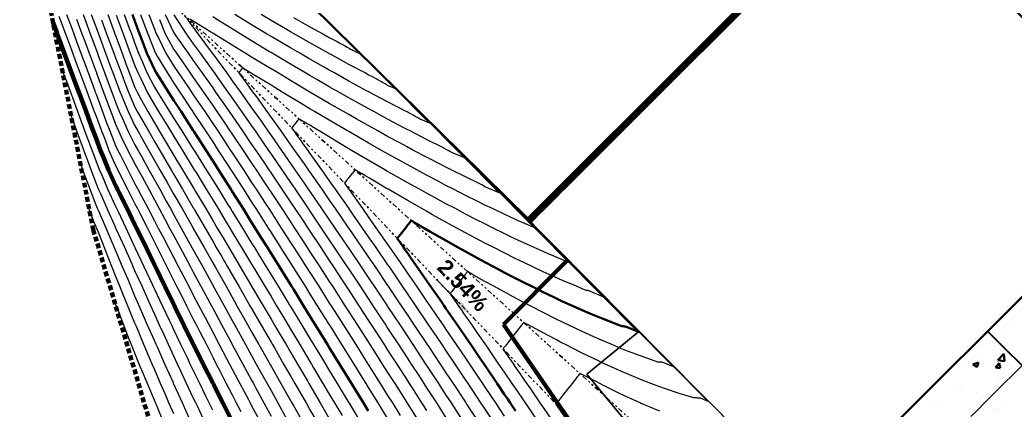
# Model space of a CAD drawing. Extents: x 2799052 to 2815686, y 1319509 to 1336143.
# Drawn here: x 2807390 to 2807441.2, y 1327825.3 to 1327845.4 of the extents above; entities that cross this region are included whole.
import ezdxf
from ezdxf.lldxf.tags import DXFTag

# ---------------------------------------------------------------- set-up
doc = ezdxf.new("R2010")
doc.units = 0
doc.header["$LTSCALE"] = 0.5
doc.header["$MEASUREMENT"] = 0
doc.linetypes.add('DASHED', pattern=[0.75, 0.5, -0.25])
doc.linetypes.add('DIVIDE', pattern=[1.25, 0.5, -0.25, 0, -0.25, 0, -0.25])
for name, color, linetype, lineweight in [('C-NGAS', 30, 'GAS', 25), ('C-PRKG-CONC', 2, 'Continuous', 40), ('C-PRKG-Conc-Hach', 160, 'Continuous', 35), ('C-SWLK-CTLJ', 11, 'Continuous', 30), ('C-TOPO-BDRY', 5, 'DASHED', 70), ('C-Topo-Cont-10th', 8, 'Continuous', 13), ('C-TOPO-CONT-1FT', 7, 'Continuous', 40), ('C-TOPO-CONT-5FT', 6, 'Continuous', 70), ('C-Topo-Ridg', 160, 'DIVIDE', 25), ('C-TOPO-SLOP', 1, 'Continuous', 25), ('C-WATR', 142, 'WATER', 70)]:
    doc.layers.add(name, color=color, linetype=linetype, lineweight=lineweight)
doc.layers.add('C-Road-Asph-Hach-Bdry', color=64, linetype='Continuous', lineweight=25, plot=False)
doc.layers.add('C-Road-Conc-Hach-Bdry', color=30, linetype='Continuous', lineweight=25, plot=False)
doc.layers.add('C-TOPO-USER', color=40, linetype='Continuous')
doc.styles.add('Linetype', font='swissb.ttf')
doc.styles.add('Swiss 721 BT', font='swissb.ttf', dxfattribs={"height": 2})
tags = doc.linetypes.add('GAS', pattern='A,1.5,-0.068992,["G",Linetype,S=0.15,R=0,X=0,Y=-0.075],-0.231008', length=1.8).pattern_tags.tags
tags[6] = DXFTag(74, 10)
tags = doc.linetypes.add('WATER', pattern='A,1.5,-0.052597,["W",Linetype,S=0.15,R=0,X=0,Y=-0.075],-0.247403', length=1.8).pattern_tags.tags
tags[6] = DXFTag(74, 10)

msp = doc.modelspace()

# ---------------------------------------------------------------- linework, layer by layer
at = {"layer": 'C-NGAS'}
for p, q in [((2807419.136, 1327827.121), (2807421.8, 1327829.295)), ((2807488.822, 1327743.262), (2807419.136, 1327827.121))]:
    msp.add_line(p, q, dxfattribs=at)
at = {"layer": 'C-PRKG-CONC'}
msp.add_line((2807432.687, 1327822.268), (2807446.829, 1327836.41), dxfattribs=at)
at = {"layer": 'C-PRKG-Conc-Hach', "linetype": 'Continuous'}
for p, q in [((2807440.273, 1327829.659), (2807440.273, 1327829.659)), ((2807440.984, 1327829.591), (2807440.984, 1327829.591)), ((2807439.692, 1327829.144), (2807439.692, 1327829.144)), ((2807440.486, 1327829.366), (2807440.486, 1327829.366)), ((2807439.367, 1327828.543), (2807439.367, 1327828.543)), ((2807439.22, 1327828.081), (2807439.22, 1327828.081)), ((2807440.278, 1327827.849), (2807440.589, 1327828.174)), ((2807440.437, 1327828.034), (2807440.437, 1327828.034)), ((2807440.633, 1327827.794), (2807440.589, 1327828.174)), ((2807438.417, 1327827.778), (2807438.417, 1327827.778)), ((2807438.417, 1327827.778), (2807438.417, 1327827.778)), ((2807439.004, 1327827.62), (2807439.284, 1327827.727)), ((2807439.004, 1327827.62), (2807439.203, 1327827.486)), ((2807439.203, 1327827.486), (2807439.284, 1327827.727)), ((2807440.164, 1327827.457), (2807440.357, 1327827.687)), ((2807440.164, 1327827.457), (2807440.403, 1327827.436)), ((2807440.188, 1327827.558), (2807440.188, 1327827.558)), ((2807440.278, 1327827.849), (2807440.633, 1327827.794)), ((2807440.403, 1327827.436), (2807440.357, 1327827.687)), ((2807438.168, 1327826.504), (2807438.168, 1327826.504)), ((2807438.368, 1327826.447), (2807438.368, 1327826.447)), ((2807440.388, 1327826.703), (2807440.388, 1327826.703)), ((2807440.694, 1327826.836), (2807440.694, 1327826.836)), ((2807439.202, 1327826.157), (2807439.202, 1327826.157)), ((2807436.869, 1327825.756), (2807436.869, 1327825.756)), ((2807437.274, 1327825.604), (2807437.274, 1327825.604)), ((2807439.409, 1327825.514), (2807439.409, 1327825.514)), ((2807440.34, 1327825.371), (2807440.34, 1327825.371)), ((2807440.643, 1327825.39), (2807440.643, 1327825.39)), ((2807440.16, 1327825.278), (2807440.16, 1327825.278))]:
    msp.add_line(p, q, dxfattribs=at)
at = {"layer": 'C-Road-Asph-Hach-Bdry'}
msp.add_circle((2807368.688, 1327825.522), 8317.007, dxfattribs=at)
at = {"layer": 'C-Road-Conc-Hach-Bdry'}
msp.add_line((2807446.829, 1327836.41), (2807432.687, 1327822.268), dxfattribs=at)
at = {"layer": 'C-SWLK-CTLJ'}
msp.add_line((2807452.486, 1327816.611), (2807439.758, 1327829.339), dxfattribs=at)
at = {"layer": 'C-TOPO-BDRY'}
for p, q in [((2807390.78, 1327849.865, 8305.199), (2807393.751, 1327834.56, 8305.199)), ((2807393.751, 1327834.56, 8305.199), (2807399.272, 1327815.777, 8305.199))]:
    msp.add_line(p, q, dxfattribs=at)
at = {"layer": 'C-Topo-Cont-10th'}
for points, elevation in [([(2807404.714, 1327846.39), (2807416.111, 1327835.125), (2807416.177, 1327835.191), (2807416.279, 1327835.293), (2807416.381, 1327835.395), (2807416.482, 1327835.496), (2807416.584, 1327835.598), (2807416.686, 1327835.7), (2807416.787, 1327835.801), (2807416.889, 1327835.903), (2807416.99, 1327836.004), (2807432.993, 1327852.008)], 8303.9), ([(2807407.224, 1327843.729), (2807407.469, 1327843.626), (2807405.542, 1327845.572), (2807416.125, 1327835.112), (2807416.251, 1327835.238), (2807416.445, 1327835.432), (2807416.639, 1327835.626), (2807416.833, 1327835.82), (2807417.027, 1327836.014), (2807417.221, 1327836.208), (2807417.415, 1327836.402), (2807417.609, 1327836.596), (2807417.803, 1327836.79), (2807432.161, 1327851.147)], 8303.8), ([(2807431.801, 1327850.46), (2807418.312, 1327836.971), (2807418.078, 1327836.737), (2807417.844, 1327836.503), (2807417.61, 1327836.27), (2807417.376, 1327836.036), (2807417.143, 1327835.802), (2807416.909, 1327835.568), (2807416.675, 1327835.334), (2807416.441, 1327835.1), (2807416.289, 1327834.948), (2807415.475, 1327835.752), (2807428.966, 1327822.13)], 8302.6), ([(2807431.328, 1327850.287), (2807418.616, 1327837.575), (2807418.33, 1327837.289), (2807418.043, 1327837.003), (2807417.757, 1327836.716), (2807417.471, 1327836.43), (2807417.184, 1327836.144), (2807416.898, 1327835.857), (2807416.611, 1327835.571), (2807416.325, 1327835.284), (2807416.139, 1327835.098), (2807406.37, 1327844.754), (2807409.261, 1327841.834), (2807408.892, 1327841.989), (2807408.854, 1327842.011), (2807408.811, 1327842.035), (2807408.76, 1327842.064), (2807408.7, 1327842.098), (2807408.627, 1327842.139), (2807408.537, 1327842.189), (2807408.422, 1327842.253), (2807408.271, 1327842.337), (2807408.116, 1327842.423), (2807407.895, 1327842.539), (2807407.701, 1327842.644), (2807406.895, 1327843.072), (2807405.951, 1327843.588), (2807405.895, 1327843.619), (2807405.851, 1327843.644), (2807404.895, 1327844.177), (2807404.081, 1327844.644), (2807403.895, 1327844.749), (2807403.641, 1327844.897), (2807402.895, 1327845.334), (2807402.382, 1327845.644)], 8303.7), ([(2807430.495, 1327849.427), (2807419.429, 1327838.361), (2807419.05, 1327837.982), (2807418.671, 1327837.604), (2807418.293, 1327837.225), (2807417.914, 1327836.846), (2807417.535, 1327836.467), (2807417.156, 1327836.089), (2807416.778, 1327835.71), (2807416.399, 1327835.331), (2807416.152, 1327835.084), (2807407.198, 1327843.935), (2807411.052, 1327840.043), (2807410.56, 1327840.249), (2807410.51, 1327840.278), (2807410.452, 1327840.311), (2807410.385, 1327840.349), (2807410.304, 1327840.394), (2807410.207, 1327840.449), (2807410.087, 1327840.516), (2807409.942, 1327840.597), (2807409.895, 1327840.621), (2807409.851, 1327840.644), (2807408.895, 1327841.137), (2807407.944, 1327841.644), (2807407.895, 1327841.669), (2807407.839, 1327841.7), (2807406.895, 1327842.214), (2807406.126, 1327842.644), (2807405.895, 1327842.771), (2807405.602, 1327842.937), (2807404.895, 1327843.339), (2807404.371, 1327843.644), (2807403.895, 1327843.917), (2807403.228, 1327844.311), (2807402.895, 1327844.507), (2807402.669, 1327844.644), (2807401.895, 1327845.11), (2807401.029, 1327845.644)], 8303.6), ([(2807429.662, 1327848.567), (2807420.242, 1327839.147), (2807419.771, 1327838.675), (2807419.3, 1327838.204), (2807418.828, 1327837.733), (2807418.357, 1327837.262), (2807417.886, 1327836.791), (2807417.415, 1327836.32), (2807416.944, 1327835.849), (2807416.473, 1327835.377), (2807416.166, 1327835.071), (2807408.025, 1327843.117), (2807412.843, 1327838.252), (2807412.229, 1327838.509), (2807412.166, 1327838.545), (2807412.094, 1327838.586), (2807412.009, 1327838.634), (2807411.909, 1327838.691), (2807411.787, 1327838.759), (2807411.77, 1327838.769), (2807410.895, 1327839.206), (2807410.048, 1327839.644), (2807409.895, 1327839.721), (2807409.731, 1327839.807), (2807408.895, 1327840.251), (2807408.177, 1327840.644), (2807407.895, 1327840.795), (2807407.555, 1327840.983), (2807406.895, 1327841.351), (2807406.382, 1327841.644), (2807405.895, 1327841.918), (2807405.248, 1327842.29), (2807404.895, 1327842.495), (2807404.643, 1327842.644), (2807403.895, 1327843.08), (2807402.95, 1327843.644), (2807402.895, 1327843.676), (2807402.814, 1327843.725), (2807401.895, 1327844.279), (2807401.301, 1327844.644), (2807400.895, 1327844.893), (2807400.24, 1327845.298), (2807399.895, 1327845.512)], 8303.5), ([(2807429.692, 1327848.379), (2807420.322, 1327839.009), (2807419.854, 1327838.541), (2807419.386, 1327838.073), (2807418.918, 1327837.605), (2807418.451, 1327837.137), (2807417.983, 1327836.669), (2807417.515, 1327836.201), (2807417.047, 1327835.734), (2807416.58, 1327835.266), (2807416.275, 1327834.961), (2807414.647, 1327836.571), (2807427.174, 1327823.921)], 8302.7), ([(2807428.83, 1327847.707), (2807421.055, 1327839.932), (2807420.491, 1327839.369), (2807419.928, 1327838.805), (2807419.364, 1327838.242), (2807418.801, 1327837.678), (2807418.237, 1327837.115), (2807417.674, 1327836.551), (2807417.11, 1327835.988), (2807416.546, 1327835.424), (2807416.18, 1327835.057), (2807408.853, 1327842.299), (2807414.635, 1327836.46), (2807413.897, 1327836.77), (2807413.822, 1327836.813), (2807413.735, 1327836.862), (2807413.634, 1327836.92), (2807413.6, 1327836.938), (2807412.895, 1327837.277), (2807412.162, 1327837.644), (2807411.895, 1327837.774), (2807411.629, 1327837.91), (2807410.895, 1327838.288), (2807410.228, 1327838.644), (2807409.895, 1327838.818), (2807409.516, 1327839.023), (2807408.895, 1327839.361), (2807408.39, 1327839.644), (2807407.895, 1327839.916), (2807407.268, 1327840.271), (2807406.895, 1327840.483), (2807406.618, 1327840.644), (2807405.895, 1327841.058), (2807404.897, 1327841.644), (2807404.895, 1327841.644), (2807404.893, 1327841.646), (2807403.895, 1327842.237), (2807403.221, 1327842.644), (2807402.895, 1327842.838), (2807402.399, 1327843.139), (2807401.895, 1327843.446), (2807401.574, 1327843.644), (2807400.895, 1327844.06), (2807399.952, 1327844.644), (2807399.895, 1327844.679), (2807399.803, 1327844.736), (2807399.468, 1327844.943), (2807398.728, 1327845.401)], 8303.4), ([(2807427.997, 1327846.847), (2807421.867, 1327840.718), (2807421.212, 1327840.062), (2807420.556, 1327839.406), (2807419.9, 1327838.75), (2807419.244, 1327838.094), (2807418.588, 1327837.438), (2807417.932, 1327836.782), (2807417.276, 1327836.126), (2807416.62, 1327835.47), (2807416.193, 1327835.043), (2807409.681, 1327841.48), (2807416.426, 1327834.669), (2807415.566, 1327835.03), (2807415.478, 1327835.08), (2807415.433, 1327835.106), (2807414.895, 1327835.352), (2807414.288, 1327835.644), (2807413.895, 1327835.828), (2807413.532, 1327836.006), (2807412.895, 1327836.324), (2807412.278, 1327836.644), (2807411.895, 1327836.838), (2807411.486, 1327837.053), (2807410.895, 1327837.367), (2807410.39, 1327837.644), (2807409.895, 1327837.91), (2807409.299, 1327838.24), (2807408.895, 1327838.465), (2807408.583, 1327838.644), (2807407.895, 1327839.031), (2807406.979, 1327839.56), (2807406.895, 1327839.608), (2807406.836, 1327839.644), (2807405.895, 1327840.193), (2807405.139, 1327840.644), (2807404.895, 1327840.787), (2807404.537, 1327841.002), (2807403.477, 1327841.644), (2807402.895, 1327841.995), (2807401.985, 1327842.553), (2807401.623, 1327842.777), (2807401.467, 1327842.875), (2807401.435, 1327842.893), (2807401.43, 1327842.887), (2807401.24, 1327842.645), (2807401.238, 1327842.642), (2807401.264, 1327842.606), (2807401.314, 1327842.535), (2807401.382, 1327842.44), (2807401.477, 1327842.309), (2807401.618, 1327842.114), (2807401.848, 1327841.799), (2807402.141, 1327841.397), (2807402.684, 1327840.644), (2807402.895, 1327840.344), (2807403.398, 1327839.644), (2807403.895, 1327838.936), (2807404.104, 1327838.644), (2807404.596, 1327837.943), (2807404.805, 1327837.644), (2807404.895, 1327837.514), (2807405.503, 1327836.644), (2807405.895, 1327836.074), (2807406.195, 1327835.644), (2807406.854, 1327834.685), (2807406.882, 1327834.644), (2807406.895, 1327834.624), (2807407.567, 1327833.644), (2807407.895, 1327833.158), (2807408.247, 1327832.644), (2807408.895, 1327831.684), (2807408.923, 1327831.644), (2807408.981, 1327831.558), (2807409.597, 1327830.644), (2807409.895, 1327830.196), (2807410.267, 1327829.644), (2807410.895, 1327828.7), (2807410.933, 1327828.644), (2807411.01, 1327828.529), (2807411.598, 1327827.644), (2807411.895, 1327827.192), (2807412.259, 1327826.644), (2807412.895, 1327825.677), (2807412.917, 1327825.644), (2807412.959, 1327825.579), (2807413.571, 1327824.644)], 8303.3), ([(2807427.164, 1327845.987), (2807422.68, 1327841.503), (2807421.932, 1327840.755), (2807421.184, 1327840.007), (2807420.436, 1327839.258), (2807419.687, 1327838.51), (2807418.939, 1327837.762), (2807418.191, 1327837.014), (2807417.442, 1327836.265), (2807416.694, 1327835.517), (2807416.207, 1327835.03), (2807410.508, 1327840.662), (2807418.217, 1327832.878), (2807417.286, 1327833.268), (2807417.268, 1327833.27), (2807416.895, 1327833.432), (2807416.432, 1327833.644), (2807415.895, 1327833.883), (2807415.443, 1327834.095), (2807414.895, 1327834.358), (2807414.324, 1327834.644), (2807413.895, 1327834.854), (2807413.467, 1327835.072), (2807412.895, 1327835.367), (2807412.377, 1327835.644), (2807411.895, 1327835.896), (2807411.344, 1327836.195), (2807410.895, 1327836.44), (2807410.533, 1327836.644), (2807409.895, 1327836.996), (2807409.081, 1327837.457), (2807408.895, 1327837.564), (2807408.758, 1327837.644), (2807407.895, 1327838.14), (2807407.04, 1327838.644), (2807406.895, 1327838.728), (2807406.689, 1327838.85), (2807406.334, 1327839.065), (2807405.457, 1327839.594), (2807405.088, 1327839.816), (2807404.886, 1327839.937), (2807404.76, 1327840.012), (2807404.674, 1327840.062), (2807404.613, 1327840.098), (2807404.567, 1327840.123), (2807404.386, 1327840.236), (2807404.326, 1327840.27), (2807404.318, 1327840.26), (2807404.318, 1327840.259), (2807404.301, 1327840.238), (2807404.268, 1327840.196), (2807403.959, 1327839.803), (2807403.955, 1327839.798), (2807404.004, 1327839.729), (2807404.099, 1327839.595), (2807404.227, 1327839.417), (2807404.406, 1327839.168), (2807404.499, 1327839.04), (2807404.782, 1327838.644), (2807404.895, 1327838.482), (2807405.492, 1327837.644), (2807405.895, 1327837.068), (2807406.196, 1327836.644), (2807406.892, 1327835.647), (2807406.894, 1327835.644), (2807406.895, 1327835.642), (2807407.59, 1327834.644), (2807407.895, 1327834.198), (2807408.28, 1327833.644), (2807408.895, 1327832.746), (2807408.966, 1327832.644), (2807409.12, 1327832.419), (2807409.649, 1327831.644), (2807409.895, 1327831.28), (2807410.329, 1327830.644), (2807410.895, 1327829.804), (2807411.004, 1327829.644), (2807411.231, 1327829.308), (2807411.678, 1327828.644), (2807411.895, 1327828.317), (2807412.347, 1327827.644), (2807412.895, 1327826.821), (2807413.014, 1327826.644), (2807413.251, 1327826.288), (2807413.678, 1327825.644), (2807413.895, 1327825.313), (2807414.338, 1327824.644)], 8303.2), ([(2807427.172, 1327845.968), (2807426.331, 1327845.127), (2807423.493, 1327842.289), (2807422.653, 1327841.448), (2807421.812, 1327840.608), (2807420.971, 1327839.767), (2807420.131, 1327838.926), (2807419.29, 1327838.086), (2807418.449, 1327837.245), (2807417.609, 1327836.404), (2807416.768, 1327835.563), (2807416.221, 1327835.016), (2807411.336, 1327839.844), (2807420.009, 1327831.086), (2807419.211, 1327831.421), (2807419.168, 1327831.426), (2807419.118, 1327831.431), (2807419.107, 1327831.432), (2807418.895, 1327831.517), (2807418.602, 1327831.644), (2807417.895, 1327831.939), (2807417.363, 1327832.176), (2807416.895, 1327832.39), (2807416.366, 1327832.644), (2807415.895, 1327832.864), (2807415.462, 1327833.077), (2807414.895, 1327833.36), (2807414.349, 1327833.644), (2807413.895, 1327833.874), (2807413.407, 1327834.131), (2807412.895, 1327834.405), (2807412.461, 1327834.644), (2807411.895, 1327834.949), (2807411.206, 1327835.333), (2807410.895, 1327835.507), (2807410.658, 1327835.644), (2807409.895, 1327836.076), (2807408.917, 1327836.644), (2807408.895, 1327836.656), (2807408.866, 1327836.673), (2807408.844, 1327836.686), (2807408.297, 1327837.013), (2807407.955, 1327837.216), (2807407.722, 1327837.353), (2807407.555, 1327837.449), (2807407.431, 1327837.52), (2807407.306, 1327837.598), (2807407.218, 1327837.648), (2807407.211, 1327837.639), (2807407.207, 1327837.633), (2807407.174, 1327837.592), (2807407.135, 1327837.542), (2807407.085, 1327837.478), (2807407.074, 1327837.464), (2807407.042, 1327837.423), (2807406.923, 1327837.272), (2807406.858, 1327837.19), (2807406.817, 1327837.137), (2807406.678, 1327836.961), (2807406.673, 1327836.953), (2807406.744, 1327836.852), (2807406.884, 1327836.656), (2807406.885, 1327836.653), (2807406.892, 1327836.644), (2807406.895, 1327836.639), (2807407.599, 1327835.644), (2807407.895, 1327835.219), (2807408.644, 1327834.145), (2807409.226, 1327833.313), (2807409.689, 1327832.644), (2807409.895, 1327832.343), (2807410.378, 1327831.644), (2807410.895, 1327830.887), (2807411.063, 1327830.644), (2807411.424, 1327830.114), (2807411.745, 1327829.644), (2807411.895, 1327829.421), (2807412.423, 1327828.644), (2807412.895, 1327827.943), (2807413.099, 1327827.644), (2807413.517, 1327827.021), (2807413.771, 1327826.644), (2807413.895, 1327826.457), (2807414.44, 1327825.644), (2807414.895, 1327824.958)], 8303.1), ([(2807427.346, 1327846.087), (2807426.411, 1327845.152), (2807425.475, 1327844.216), (2807424.342, 1327843.083), (2807423.406, 1327842.147), (2807422.47, 1327841.211), (2807421.534, 1327840.275), (2807420.599, 1327839.34), (2807419.663, 1327838.404), (2807418.728, 1327837.469), (2807417.792, 1327836.533), (2807416.857, 1327835.598), (2807416.248, 1327834.989), (2807412.992, 1327838.207), (2807423.591, 1327827.504), (2807423.059, 1327827.727), (2807423.031, 1327827.73), (2807422.998, 1327827.734), (2807422.959, 1327827.737), (2807422.912, 1327827.74), (2807422.855, 1327827.743), (2807422.792, 1327827.746), (2807421.895, 1327828.057), (2807421.229, 1327828.309), (2807420.895, 1327828.443), (2807420.426, 1327828.644), (2807419.895, 1327828.864), (2807419.499, 1327829.04), (2807418.895, 1327829.316), (2807418.215, 1327829.644), (2807417.895, 1327829.794), (2807417.6, 1327829.939), (2807416.895, 1327830.293), (2807416.225, 1327830.644), (2807415.895, 1327830.812), (2807415.536, 1327831.003), (2807414.363, 1327831.644), (2807413.895, 1327831.899), (2807413.314, 1327832.225), (2807413.159, 1327832.313), (2807413.145, 1327832.322), (2807413.001, 1327832.403), (2807412.996, 1327832.396), (2807412.984, 1327832.381), (2807412.976, 1327832.371), (2807412.966, 1327832.358), (2807412.954, 1327832.342), (2807412.937, 1327832.322), (2807412.915, 1327832.293), (2807412.883, 1327832.253), (2807412.834, 1327832.19), (2807412.745, 1327832.077), (2807412.62, 1327831.918), (2807412.405, 1327831.644), (2807412.181, 1327831.358), (2807412.174, 1327831.349), (2807412.151, 1327831.32), (2807412.131, 1327831.295), (2807412.113, 1327831.272), (2807412.107, 1327831.264), (2807412.17, 1327831.175), (2807412.446, 1327830.767), (2807412.512, 1327830.671), (2807412.592, 1327830.555), (2807412.692, 1327830.411), (2807412.817, 1327830.229), (2807412.981, 1327829.992), (2807413.204, 1327829.671), (2807413.524, 1327829.21), (2807413.973, 1327828.566), (2807414.605, 1327827.644), (2807414.895, 1327827.217), (2807415.287, 1327826.644), (2807415.532, 1327826.28), (2807415.895, 1327825.748), (2807415.966, 1327825.644), (2807416.117, 1327825.422), (2807416.642, 1327824.644)], 8302.9), ([(2807427.584, 1327846.298), (2807422.332, 1327841.046), (2807421.63, 1327840.344), (2807420.928, 1327839.642), (2807420.226, 1327838.94), (2807419.525, 1327838.238), (2807418.823, 1327837.537), (2807418.121, 1327836.835), (2807417.42, 1327836.133), (2807416.718, 1327835.432), (2807416.261, 1327834.975), (2807413.819, 1327837.389), (2807425.383, 1327825.712), (2807424.984, 1327825.88), (2807424.962, 1327825.882), (2807424.937, 1327825.885), (2807424.908, 1327825.887), (2807424.873, 1327825.89), (2807424.831, 1327825.892), (2807424.777, 1327825.895), (2807424.708, 1327825.897), (2807424.64, 1327825.898), (2807423.895, 1327826.119), (2807423.179, 1327826.359), (2807422.895, 1327826.462), (2807422.434, 1327826.644), (2807421.895, 1327826.849), (2807421.546, 1327826.993), (2807420.895, 1327827.273), (2807420.086, 1327827.644), (2807419.895, 1327827.728), (2807419.735, 1327827.804), (2807418.895, 1327828.21), (2807418.038, 1327828.644), (2807417.895, 1327828.714), (2807417.75, 1327828.789), (2807417.572, 1327828.886), (2807416.859, 1327829.273), (2807416.525, 1327829.452), (2807416.334, 1327829.553), (2807416.212, 1327829.616), (2807416.129, 1327829.658), (2807416.07, 1327829.686), (2807416.026, 1327829.706), (2807416.022, 1327829.707), (2807415.892, 1327829.78), (2807415.888, 1327829.775), (2807415.875, 1327829.758), (2807415.873, 1327829.755), (2807415.833, 1327829.705), (2807415.785, 1327829.644), (2807415.394, 1327829.145), (2807415, 1327828.644), (2807414.954, 1327828.585), (2807414.952, 1327828.583), (2807414.924, 1327828.547), (2807414.9, 1327828.516), (2807414.879, 1327828.489), (2807414.86, 1327828.466), (2807414.844, 1327828.445), (2807414.829, 1327828.426), (2807414.824, 1327828.42), (2807414.875, 1327828.347), (2807415.327, 1327827.681), (2807415.435, 1327827.524), (2807415.566, 1327827.334), (2807415.728, 1327827.099), (2807415.933, 1327826.802), (2807416.201, 1327826.415), (2807416.375, 1327826.163), (2807416.73, 1327825.644), (2807416.895, 1327825.4), (2807417.411, 1327824.644)], 8302.8), ([(2807391.989, 1327845.549), (2807392.324, 1327844.644), (2807392.576, 1327843.962), (2807392.895, 1327843.101), (2807393.064, 1327842.644), (2807393.163, 1327842.375), (2807393.434, 1327841.644), (2807393.75, 1327840.788), (2807393.804, 1327840.644), (2807393.895, 1327840.397), (2807394.174, 1327839.644), (2807394.357, 1327839.182), (2807394.561, 1327838.644), (2807394.895, 1327837.864), (2807395.008, 1327837.644), (2807395.126, 1327837.413), (2807395.517, 1327836.644), (2807395.895, 1327835.885), (2807396.023, 1327835.644), (2807396.157, 1327835.382), (2807396.534, 1327834.644), (2807396.895, 1327833.911), (2807397.034, 1327833.644), (2807397.179, 1327833.36), (2807397.54, 1327832.644), (2807397.895, 1327831.928), (2807398.042, 1327831.644), (2807398.197, 1327831.342), (2807398.55, 1327830.644), (2807398.895, 1327829.956), (2807399.057, 1327829.644), (2807399.23, 1327829.308), (2807399.569, 1327828.644), (2807399.895, 1327827.999), (2807400.081, 1327827.644), (2807400.281, 1327827.258), (2807400.595, 1327826.644), (2807400.895, 1327826.055), (2807401.11, 1327825.644), (2807401.344, 1327825.195)], 8304.9), ([(2807392.378, 1327845.644), (2807392.661, 1327844.877), (2807392.748, 1327844.644), (2807392.895, 1327844.245), (2807393.118, 1327843.644), (2807393.248, 1327843.29), (2807393.487, 1327842.644), (2807393.835, 1327841.703), (2807393.857, 1327841.644), (2807393.895, 1327841.542), (2807394.227, 1327840.644), (2807394.423, 1327840.115), (2807394.598, 1327839.644), (2807394.895, 1327838.893), (2807395.016, 1327838.644), (2807395.146, 1327838.393), (2807395.531, 1327837.644), (2807395.895, 1327836.929), (2807396.049, 1327836.644), (2807396.223, 1327836.316), (2807396.578, 1327835.644), (2807396.895, 1327835.024), (2807397.099, 1327834.644), (2807397.324, 1327834.215), (2807397.621, 1327833.644), (2807397.895, 1327833.104), (2807398.14, 1327832.644), (2807398.409, 1327832.129), (2807398.661, 1327831.644), (2807398.895, 1327831.187), (2807399.184, 1327830.644), (2807399.504, 1327830.035), (2807399.707, 1327829.644), (2807399.895, 1327829.28), (2807400.234, 1327828.644), (2807400.612, 1327827.927), (2807400.76, 1327827.644), (2807400.895, 1327827.382), (2807401.288, 1327826.644), (2807401.73, 1327825.809), (2807401.816, 1327825.644), (2807401.895, 1327825.492), (2807402.346, 1327824.644)], 8304.8), ([(2807392.895, 1327845.39), (2807393.171, 1327844.644), (2807393.333, 1327844.206), (2807393.541, 1327843.644), (2807393.895, 1327842.686), (2807393.911, 1327842.644), (2807393.92, 1327842.619), (2807394.281, 1327841.644), (2807394.507, 1327841.032), (2807394.651, 1327840.644), (2807394.895, 1327839.985), (2807395.043, 1327839.644), (2807395.195, 1327839.344), (2807395.534, 1327838.644), (2807395.895, 1327837.946), (2807396.062, 1327837.644), (2807396.26, 1327837.279), (2807396.603, 1327836.644), (2807396.895, 1327836.092), (2807397.144, 1327835.644), (2807397.435, 1327835.104), (2807397.682, 1327834.644), (2807397.895, 1327834.236), (2807398.218, 1327833.644), (2807398.592, 1327832.947), (2807398.753, 1327832.644), (2807398.895, 1327832.372), (2807399.291, 1327831.644), (2807399.749, 1327830.79), (2807399.827, 1327830.644), (2807399.895, 1327830.513), (2807400.367, 1327829.644), (2807400.895, 1327828.661), (2807400.904, 1327828.644), (2807400.916, 1327828.623), (2807401.447, 1327827.644), (2807401.895, 1327826.81), (2807401.987, 1327826.644), (2807402.097, 1327826.442), (2807402.529, 1327825.644), (2807402.895, 1327824.962)], 8304.7), ([(2807393.225, 1327845.644), (2807393.418, 1327845.121), (2807393.594, 1327844.644), (2807393.895, 1327843.831), (2807393.964, 1327843.644), (2807394.005, 1327843.534), (2807394.334, 1327842.644), (2807394.592, 1327841.947), (2807394.704, 1327841.644), (2807394.895, 1327841.127), (2807395.087, 1327840.644), (2807395.262, 1327840.276), (2807395.536, 1327839.644), (2807395.895, 1327838.937), (2807396.06, 1327838.644), (2807396.265, 1327838.274), (2807396.612, 1327837.644), (2807396.895, 1327837.122), (2807397.168, 1327836.644), (2807397.51, 1327836.028), (2807397.724, 1327835.644), (2807397.895, 1327835.326), (2807398.278, 1327834.644), (2807398.744, 1327833.795), (2807398.826, 1327833.644), (2807398.895, 1327833.515), (2807399.38, 1327832.644), (2807399.895, 1327831.702), (2807399.928, 1327831.644), (2807399.97, 1327831.569), (2807400.482, 1327830.644), (2807400.895, 1327829.889), (2807401.033, 1327829.644), (2807401.206, 1327829.332), (2807401.587, 1327828.644), (2807401.895, 1327828.08), (2807402.139, 1327827.644), (2807402.444, 1327827.094), (2807402.693, 1327826.644), (2807402.895, 1327826.273), (2807403.246, 1327825.644), (2807403.681, 1327824.858)], 8304.6), ([(2807393.648, 1327845.644), (2807393.895, 1327844.975), (2807394.018, 1327844.644), (2807394.09, 1327844.449), (2807394.388, 1327843.644), (2807394.677, 1327842.862), (2807394.757, 1327842.644), (2807394.895, 1327842.272), (2807395.13, 1327841.644), (2807395.309, 1327841.229), (2807395.542, 1327840.644), (2807395.895, 1327839.904), (2807396.044, 1327839.644), (2807396.237, 1327839.301), (2807396.608, 1327838.644), (2807396.895, 1327838.125), (2807397.176, 1327837.644), (2807397.552, 1327836.987), (2807397.748, 1327836.644), (2807397.895, 1327836.378), (2807398.319, 1327835.644), (2807398.866, 1327834.673), (2807398.882, 1327834.644), (2807398.895, 1327834.62), (2807399.451, 1327833.644), (2807399.895, 1327832.849), (2807400.014, 1327832.644), (2807400.17, 1327832.369), (2807400.58, 1327831.644), (2807400.895, 1327831.078), (2807401.144, 1327830.644), (2807401.469, 1327830.069), (2807401.709, 1327829.644), (2807401.895, 1327829.309), (2807402.274, 1327828.644), (2807402.766, 1327827.773), (2807402.838, 1327827.644), (2807402.895, 1327827.541), (2807403.404, 1327826.644), (2807403.895, 1327825.77), (2807403.967, 1327825.644), (2807404.063, 1327825.476), (2807404.532, 1327824.644)], 8304.5), ([(2807394.175, 1327845.364), (2807394.441, 1327844.644), (2807394.762, 1327843.777), (2807394.811, 1327843.644), (2807394.895, 1327843.416), (2807395.181, 1327842.644), (2807395.358, 1327842.18), (2807395.56, 1327841.644), (2807395.895, 1327840.867), (2807396.016, 1327840.644), (2807396.181, 1327840.357), (2807396.589, 1327839.644), (2807396.895, 1327839.103), (2807397.169, 1327838.644), (2807397.556, 1327837.983), (2807397.754, 1327837.644), (2807397.895, 1327837.397), (2807398.343, 1327836.644), (2807398.895, 1327835.688), (2807398.922, 1327835.644), (2807398.959, 1327835.58), (2807399.505, 1327834.644), (2807399.895, 1327833.961), (2807400.082, 1327833.644), (2807400.341, 1327833.198), (2807400.661, 1327832.644), (2807400.895, 1327832.231), (2807401.238, 1327831.644), (2807401.706, 1327830.833), (2807401.814, 1327830.644), (2807401.895, 1327830.501), (2807402.393, 1327829.644), (2807402.895, 1327828.768), (2807402.968, 1327828.644), (2807403.068, 1327828.47), (2807403.545, 1327827.644), (2807403.895, 1327827.03), (2807404.12, 1327826.644), (2807404.426, 1327826.112), (2807404.695, 1327825.644), (2807404.895, 1327825.291), (2807405.269, 1327824.644)], 8304.4), ([(2807394.494, 1327845.644), (2807394.846, 1327844.692), (2807394.864, 1327844.644), (2807394.895, 1327844.561), (2807395.234, 1327843.644), (2807395.433, 1327843.105), (2807395.604, 1327842.644), (2807395.895, 1327841.884), (2807396.007, 1327841.644), (2807396.153, 1327841.385), (2807396.557, 1327840.644), (2807396.895, 1327840.056), (2807397.147, 1327839.644), (2807397.521, 1327839.017), (2807397.744, 1327838.644), (2807397.895, 1327838.386), (2807398.348, 1327837.644), (2807398.895, 1327836.724), (2807398.944, 1327836.644), (2807399.018, 1327836.521), (2807399.542, 1327835.644), (2807399.895, 1327835.04), (2807400.134, 1327834.644), (2807400.481, 1327834.058), (2807400.725, 1327833.644), (2807400.895, 1327833.351), (2807401.316, 1327832.644), (2807401.895, 1327831.658), (2807401.904, 1327831.644), (2807401.916, 1327831.622), (2807402.494, 1327830.644), (2807402.895, 1327829.957), (2807403.082, 1327829.644), (2807403.35, 1327829.189), (2807403.669, 1327828.644), (2807403.895, 1327828.255), (2807404.256, 1327827.644), (2807404.766, 1327826.773), (2807404.841, 1327826.644), (2807404.895, 1327826.55), (2807405.427, 1327825.644), (2807405.895, 1327824.837)], 8304.3), ([(2807394.931, 1327845.607), (2807395.288, 1327844.644), (2807395.518, 1327844.02), (2807395.658, 1327843.644), (2807395.895, 1327843.001), (2807396.041, 1327842.644), (2807396.196, 1327842.343), (2807396.521, 1327841.644), (2807396.895, 1327840.983), (2807397.108, 1327840.644), (2807397.445, 1327840.094), (2807397.72, 1327839.644), (2807397.895, 1327839.35), (2807398.337, 1327838.644), (2807398.895, 1327837.731), (2807398.95, 1327837.644), (2807399.037, 1327837.501), (2807399.563, 1327836.644), (2807399.895, 1327836.089), (2807400.17, 1327835.644), (2807400.59, 1327834.949), (2807400.774, 1327834.644), (2807400.895, 1327834.439), (2807401.378, 1327833.644), (2807401.895, 1327832.78), (2807401.979, 1327832.644), (2807402.106, 1327832.432), (2807402.581, 1327831.644), (2807402.895, 1327831.114), (2807403.18, 1327830.644), (2807403.606, 1327829.933), (2807403.778, 1327829.644), (2807403.895, 1327829.445), (2807404.377, 1327828.644), (2807404.895, 1327827.771), (2807404.972, 1327827.644), (2807405.087, 1327827.452), (2807405.568, 1327826.644), (2807405.895, 1327826.089), (2807406.162, 1327825.644), (2807406.551, 1327824.988)], 8304.2), ([(2807395.341, 1327845.644), (2807395.603, 1327844.936), (2807395.711, 1327844.644), (2807395.895, 1327844.146), (2807396.083, 1327843.644), (2807396.24, 1327843.299), (2807396.507, 1327842.644), (2807396.895, 1327841.891), (2807397.051, 1327841.644), (2807397.315, 1327841.223), (2807397.68, 1327840.644), (2807397.895, 1327840.292), (2807398.311, 1327839.644), (2807398.895, 1327838.711), (2807398.939, 1327838.644), (2807399.013, 1327838.526), (2807399.568, 1327837.644), (2807399.895, 1327837.11), (2807400.189, 1327836.644), (2807400.665, 1327835.874), (2807400.807, 1327835.644), (2807400.895, 1327835.498), (2807401.425, 1327834.644), (2807401.895, 1327833.873), (2807402.038, 1327833.644), (2807402.266, 1327833.272), (2807402.652, 1327832.644), (2807402.895, 1327832.24), (2807403.263, 1327831.644), (2807403.836, 1327830.703), (2807403.872, 1327830.644), (2807403.895, 1327830.605), (2807404.482, 1327829.644), (2807404.895, 1327828.958), (2807405.088, 1327828.644), (2807405.387, 1327828.152), (2807405.694, 1327827.644), (2807405.895, 1327827.308), (2807406.299, 1327826.644), (2807406.895, 1327825.652), (2807406.9, 1327825.644), (2807406.909, 1327825.63), (2807407.502, 1327824.644)], 8304.1), ([(2807396.188, 1327845.644), (2807396.36, 1327845.179), (2807396.558, 1327844.644), (2807396.895, 1327843.76), (2807396.951, 1327843.644), (2807397.041, 1327843.498), (2807397.55, 1327842.644), (2807397.895, 1327842.102), (2807398.207, 1327841.644), (2807398.809, 1327840.73), (2807398.866, 1327840.644), (2807398.895, 1327840.598), (2807399.528, 1327839.644), (2807399.895, 1327839.075), (2807400.181, 1327838.644), (2807400.702, 1327837.837), (2807400.827, 1327837.644), (2807400.895, 1327837.535), (2807401.472, 1327836.644), (2807401.895, 1327835.977), (2807402.111, 1327835.644), (2807402.492, 1327835.046), (2807402.749, 1327834.644), (2807402.895, 1327834.41), (2807403.385, 1327833.644), (2807403.895, 1327832.833), (2807404.016, 1327832.644), (2807404.225, 1327832.314), (2807404.647, 1327831.644), (2807404.895, 1327831.246), (2807405.276, 1327830.644), (2807405.895, 1327829.654), (2807405.902, 1327829.644), (2807405.913, 1327829.625), (2807406.528, 1327828.644), (2807406.895, 1327828.05), (2807407.15, 1327827.644), (2807407.569, 1327826.97), (2807407.771, 1327826.644), (2807407.895, 1327826.441), (2807408.39, 1327825.644), (2807408.895, 1327824.822)], 8303.9), ([(2807396.611, 1327845.644), (2807396.895, 1327844.876), (2807396.989, 1327844.644), (2807397.101, 1327844.437), (2807397.481, 1327843.644), (2807397.895, 1327842.974), (2807398.126, 1327842.644), (2807398.615, 1327841.924), (2807398.805, 1327841.644), (2807398.895, 1327841.507), (2807399.484, 1327840.644), (2807399.895, 1327840.023), (2807400.152, 1327839.644), (2807400.654, 1327838.885), (2807400.813, 1327838.644), (2807400.895, 1327838.517), (2807401.473, 1327837.644), (2807401.895, 1327836.992), (2807402.125, 1327836.644), (2807402.553, 1327835.985), (2807402.775, 1327835.644), (2807402.895, 1327835.455), (2807403.423, 1327834.644), (2807403.895, 1327833.907), (2807404.067, 1327833.644), (2807404.376, 1327833.162), (2807404.709, 1327832.644), (2807404.895, 1327832.349), (2807405.349, 1327831.644), (2807405.895, 1327830.783), (2807405.985, 1327830.644), (2807406.143, 1327830.396), (2807406.621, 1327829.644), (2807406.895, 1327829.207), (2807407.253, 1327828.644), (2807407.864, 1327827.675), (2807407.883, 1327827.644), (2807407.895, 1327827.625), (2807408.513, 1327826.644), (2807408.895, 1327826.03), (2807409.139, 1327825.644), (2807409.542, 1327824.997)], 8303.8), ([(2807397.152, 1327845.386), (2807397.454, 1327844.644), (2807397.895, 1327843.831), (2807398.028, 1327843.644), (2807398.336, 1327843.203), (2807398.728, 1327842.644), (2807398.895, 1327842.397), (2807399.422, 1327841.644), (2807399.895, 1327840.949), (2807400.107, 1327840.644), (2807400.552, 1327839.987), (2807400.784, 1327839.644), (2807400.895, 1327839.476), (2807401.458, 1327838.644), (2807401.895, 1327837.983), (2807402.124, 1327837.644), (2807402.575, 1327836.963), (2807402.787, 1327836.644), (2807402.895, 1327836.477), (2807403.448, 1327835.644), (2807403.895, 1327834.957), (2807404.103, 1327834.644), (2807404.496, 1327834.043), (2807404.756, 1327833.644), (2807404.895, 1327833.428), (2807405.407, 1327832.644), (2807405.895, 1327831.887), (2807406.054, 1327831.644), (2807406.346, 1327831.193), (2807406.7, 1327830.644), (2807406.895, 1327830.337), (2807407.343, 1327829.644), (2807407.895, 1327828.779), (2807407.983, 1327828.644), (2807408.139, 1327828.4), (2807408.621, 1327827.644), (2807408.895, 1327827.21), (2807409.257, 1327826.644), (2807409.881, 1327825.658), (2807409.89, 1327825.644), (2807409.895, 1327825.635), (2807410.519, 1327824.644)], 8303.7), ([(2807397.458, 1327845.644), (2807397.895, 1327844.689), (2807397.925, 1327844.644), (2807397.997, 1327844.541), (2807398.632, 1327843.644), (2807398.895, 1327843.268), (2807399.344, 1327842.644), (2807399.895, 1327841.856), (2807400.046, 1327841.644), (2807400.387, 1327841.152), (2807400.739, 1327840.644), (2807400.895, 1327840.414), (2807401.427, 1327839.644), (2807401.895, 1327838.952), (2807402.108, 1327838.644), (2807402.553, 1327837.986), (2807402.784, 1327837.644), (2807402.895, 1327837.476), (2807403.457, 1327836.644), (2807403.895, 1327835.984), (2807404.125, 1327835.644), (2807404.582, 1327834.957), (2807404.79, 1327834.644), (2807404.895, 1327834.482), (2807405.452, 1327833.644), (2807405.895, 1327832.967), (2807406.11, 1327832.644), (2807406.52, 1327832.018), (2807406.765, 1327831.644), (2807406.895, 1327831.443), (2807407.419, 1327830.644), (2807407.895, 1327829.908), (2807408.069, 1327829.644), (2807408.389, 1327829.15), (2807408.716, 1327828.644), (2807408.895, 1327828.364), (2807409.362, 1327827.644), (2807409.895, 1327826.811), (2807410.004, 1327826.644), (2807410.199, 1327826.34), (2807410.644, 1327825.644), (2807410.895, 1327825.246)], 8303.6), ([(2807397.895, 1327845.613), (2807398.528, 1327844.644), (2807398.895, 1327844.126), (2807399.248, 1327843.644), (2807399.895, 1327842.743), (2807399.968, 1327842.644), (2807400.146, 1327842.393), (2807400.678, 1327841.644), (2807400.895, 1327841.331), (2807401.381, 1327840.644), (2807401.895, 1327839.9), (2807402.076, 1327839.644), (2807402.48, 1327839.059), (2807402.766, 1327838.644), (2807402.895, 1327838.453), (2807403.453, 1327837.644), (2807403.895, 1327836.989), (2807404.133, 1327836.644), (2807404.63, 1327835.908), (2807404.809, 1327835.644), (2807404.895, 1327835.514), (2807405.483, 1327834.644), (2807405.895, 1327834.024), (2807406.152, 1327833.644), (2807406.665, 1327832.874), (2807406.818, 1327832.644), (2807406.895, 1327832.526), (2807407.481, 1327831.644), (2807407.895, 1327831.014), (2807408.141, 1327830.644), (2807408.613, 1327829.925), (2807408.798, 1327829.644), (2807408.895, 1327829.494), (2807409.453, 1327828.644), (2807409.895, 1327827.963), (2807410.104, 1327827.644), (2807410.493, 1327827.046), (2807410.753, 1327826.644), (2807410.895, 1327826.423), (2807411.4, 1327825.644), (2807411.895, 1327824.87)], 8303.5), ([(2807398.59, 1327845.391), (2807398.639, 1327845.324), (2807398.76, 1327845.159), (2807399.533, 1327844.108), (2807399.815, 1327843.724), (2807399.874, 1327843.644), (2807399.895, 1327843.614), (2807400.601, 1327842.644), (2807400.895, 1327842.229), (2807401.319, 1327841.644), (2807401.895, 1327840.828), (2807402.028, 1327840.644), (2807402.347, 1327840.192), (2807402.733, 1327839.644), (2807402.895, 1327839.409), (2807403.433, 1327838.644), (2807403.895, 1327837.973), (2807404.126, 1327837.644), (2807404.637, 1327836.902), (2807404.814, 1327836.644), (2807404.895, 1327836.524), (2807405.5, 1327835.644), (2807405.895, 1327835.06), (2807406.18, 1327834.644), (2807406.777, 1327833.762), (2807406.857, 1327833.644), (2807406.895, 1327833.586), (2807407.531, 1327832.644), (2807407.895, 1327832.097), (2807408.201, 1327831.644), (2807408.811, 1327830.728), (2807408.867, 1327830.644), (2807408.895, 1327830.601), (2807409.531, 1327829.644), (2807409.895, 1327829.09), (2807410.192, 1327828.644), (2807410.763, 1327827.775), (2807410.85, 1327827.644), (2807410.895, 1327827.574), (2807411.505, 1327826.644), (2807411.895, 1327826.044), (2807412.158, 1327825.644), (2807412.642, 1327824.897)], 8303.4), ([(2807404.056, 1327845.482), (2807404.895, 1327845.01), (2807405.566, 1327844.644), (2807405.895, 1327844.461), (2807406.291, 1327844.248), (2807406.468, 1327844.15), (2807406.671, 1327844.038), (2807406.81, 1327843.961), (2807406.91, 1327843.905), (2807406.987, 1327843.862), (2807407.047, 1327843.829), (2807407.096, 1327843.801), (2807407.136, 1327843.779), (2807407.17, 1327843.76), (2807407.199, 1327843.743), (2807407.224, 1327843.729)], 8303.8), ([(2807399.895, 1327825.267), (2807399.714, 1327825.644), (2807399.547, 1327825.992), (2807399.228, 1327826.644), (2807398.895, 1327827.325), (2807398.744, 1327827.644), (2807398.609, 1327827.93), (2807398.265, 1327828.644), (2807397.895, 1327829.408), (2807397.786, 1327829.644), (2807397.691, 1327829.848), (2807397.314, 1327830.644), (2807396.895, 1327831.522), (2807396.84, 1327831.644), (2807396.794, 1327831.745), (2807396.376, 1327832.644), (2807395.914, 1327833.625), (2807395.905, 1327833.644), (2807395.895, 1327833.664), (2807395.444, 1327834.644), (2807395.026, 1327835.512), (2807394.963, 1327835.644), (2807394.895, 1327835.78), (2807394.506, 1327836.644), (2807394.228, 1327837.311), (2807394.08, 1327837.644), (2807393.895, 1327838.108), (2807393.581, 1327838.958), (2807393.327, 1327839.644), (2807392.994, 1327840.545), (2807392.957, 1327840.644), (2807392.895, 1327840.812), (2807392.765, 1327841.162), (2807392.386, 1327842.187), (2807392.308, 1327842.398), (2807392.143, 1327842.846)], 8305.1), ([(2807399.496, 1327824.644), (2807399.141, 1327825.397), (2807399.023, 1327825.644), (2807398.895, 1327825.91), (2807398.553, 1327826.644), (2807398.259, 1327827.28), (2807398.086, 1327827.644), (2807397.895, 1327828.048), (2807397.624, 1327828.644), (2807397.399, 1327829.14), (2807397.165, 1327829.644), (2807396.895, 1327830.225), (2807396.709, 1327830.644), (2807396.563, 1327830.976), (2807396.26, 1327831.644), (2807395.895, 1327832.446), (2807395.81, 1327832.644), (2807395.746, 1327832.792), (2807395.37, 1327833.644), (2807394.935, 1327834.604), (2807394.916, 1327834.644), (2807394.895, 1327834.688), (2807394.465, 1327835.644), (2807394.138, 1327836.401), (2807394.029, 1327836.644), (2807393.895, 1327836.963), (2807392.929, 1327839.577), (2807392.909, 1327839.63), (2807392.904, 1327839.644), (2807392.895, 1327839.667), (2807392.885, 1327839.695), (2807392.727, 1327840.121), (2807392.61, 1327840.438)], 8305.2), ([(2807398.708, 1327824.83), (2807398.335, 1327825.644), (2807397.895, 1327826.614), (2807397.882, 1327826.644), (2807397.872, 1327826.667), (2807397.433, 1327827.644), (2807397.068, 1327828.471), (2807396.989, 1327828.644), (2807396.895, 1327828.851), (2807396.549, 1327829.644), (2807396.291, 1327830.247), (2807396.115, 1327830.644), (2807395.895, 1327831.144), (2807395.685, 1327831.644), (2807395.539, 1327831.999), (2807395.263, 1327832.644), (2807394.895, 1327833.501), (2807394.813, 1327833.709), (2807394.8, 1327833.738), (2807394.421, 1327834.644), (2807394.033, 1327835.505), (2807393.971, 1327835.644), (2807393.895, 1327835.82), (2807393.759, 1327836.187), (2807393.241, 1327837.587), (2807393.146, 1327837.843), (2807393.077, 1327838.031)], 8305.3), ([(2807446.829, 1327836.41), (2807432.687, 1327822.268)], 8302.5), ([(2807393.566, 1327835.565), (2807393.544, 1327835.623)], 8305.4), ([(2807397.895, 1327825.074), (2807397.646, 1327825.644), (2807397.463, 1327826.076), (2807397.211, 1327826.644), (2807396.895, 1327827.375), (2807396.781, 1327827.644), (2807396.703, 1327827.836), (2807396.356, 1327828.644), (2807395.972, 1327829.567), (2807395.938, 1327829.644), (2807395.895, 1327829.745), (2807395.28, 1327831.259), (2807395.118, 1327831.644), (2807394.895, 1327832.189), (2807394.407, 1327833.461), (2807394.076, 1327834.3), (2807393.948, 1327834.59), (2807393.926, 1327834.644), (2807393.895, 1327834.713), (2807393.8, 1327834.932), (2807393.595, 1327835.487), (2807393.566, 1327835.565)], 8305.4), ([(2807395.079, 1327830.274), (2807394.865, 1327830.818), (2807394.817, 1327830.933)], 8305.5), ([(2807397.371, 1327824.644), (2807396.997, 1327825.541), (2807396.953, 1327825.644), (2807396.895, 1327825.779), (2807396.289, 1327827.25), (2807396.121, 1327827.644), (2807395.895, 1327828.201), (2807395.534, 1327829.088), (2807395.079, 1327830.274)], 8305.5), ([(2807441.598, 1327827.644), (2807440.895, 1327826.941), (2807440.746, 1327826.792), (2807440.598, 1327826.644), (2807440.246, 1327826.292), (2807439.895, 1327825.941), (2807439.746, 1327825.792), (2807439.598, 1327825.644), (2807439.246, 1327825.292), (2807438.895, 1327824.941)], 8302.4), ([(2807422.895, 1327825.21), (2807421.903, 1327825.636), (2807421.895, 1327825.639), (2807421.886, 1327825.644), (2807420.895, 1327826.1), (2807420.005, 1327826.533), (2807419.618, 1327826.739), (2807419.331, 1327826.887), (2807419.136, 1327826.985), (2807418.996, 1327827.052), (2807418.894, 1327827.099), (2807418.885, 1327827.101), (2807418.784, 1327827.158), (2807418.781, 1327827.153), (2807418.77, 1327827.14), (2807418.761, 1327827.129), (2807418.731, 1327827.091), (2807418.695, 1327827.044), (2807418.648, 1327826.985), (2807418.607, 1327826.932), (2807418.38, 1327826.644), (2807418.167, 1327826.372), (2807417.895, 1327826.026), (2807417.727, 1327825.812), (2807417.697, 1327825.773), (2807417.666, 1327825.735), (2807417.641, 1327825.702), (2807417.619, 1327825.674), (2807417.6, 1327825.65), (2807417.584, 1327825.629), (2807417.569, 1327825.611), (2807417.556, 1327825.595), (2807417.545, 1327825.58), (2807417.541, 1327825.575), (2807417.581, 1327825.519), (2807418.208, 1327824.594)], 8302.7)]:
    msp.add_lwpolyline(points, dxfattribs=dict(at, elevation=elevation))
at = {"layer": 'C-TOPO-CONT-1FT'}
for points, elevation in [([(2807416.098, 1327835.139), (2807403.887, 1327847.208), (2807415.112, 1327858.434), (2807403.887, 1327847.208)], 8304), ([(2807416.098, 1327835.139), (2807416.104, 1327835.145), (2807416.113, 1327835.154), (2807416.122, 1327835.163), (2807416.131, 1327835.173), (2807416.141, 1327835.182), (2807416.15, 1327835.191), (2807416.159, 1327835.2), (2807416.168, 1327835.21), (2807416.178, 1327835.219), (2807433.826, 1327852.868), (2807433.835, 1327852.877), (2807433.845, 1327852.886), (2807433.854, 1327852.895), (2807433.863, 1327852.905), (2807433.872, 1327852.914), (2807433.882, 1327852.923), (2807433.891, 1327852.932), (2807433.9, 1327852.942), (2807433.909, 1327852.951), (2807433.917, 1327852.944), (2807444.433, 1327842.662)], 8304), ([(2807427.365, 1327846.133), (2807426.432, 1327845.2), (2807425.499, 1327844.267), (2807424.306, 1327843.074), (2807423.373, 1327842.141), (2807422.44, 1327841.208), (2807421.507, 1327840.275), (2807420.574, 1327839.342), (2807419.641, 1327838.409), (2807418.708, 1327837.476), (2807417.775, 1327836.543), (2807416.842, 1327835.61), (2807416.234, 1327835.002), (2807412.164, 1327839.026), (2807421.8, 1327829.295), (2807421.135, 1327829.574), (2807421.099, 1327829.578), (2807421.058, 1327829.582), (2807421.009, 1327829.587), (2807420.951, 1327829.591), (2807420.948, 1327829.591), (2807420.895, 1327829.61), (2807420.811, 1327829.644), (2807419.895, 1327829.997), (2807419.291, 1327830.248), (2807418.895, 1327830.418), (2807418.401, 1327830.644), (2807417.895, 1327830.868), (2807417.472, 1327831.067), (2807416.895, 1327831.344), (2807416.298, 1327831.644), (2807415.895, 1327831.841), (2807415.492, 1327832.047), (2807414.895, 1327832.357), (2807414.362, 1327832.644), (2807413.895, 1327832.889), (2807413.356, 1327833.183), (2807412.895, 1327833.436), (2807412.529, 1327833.644), (2807411.895, 1327833.996), (2807411.072, 1327834.466), (2807410.77, 1327834.644), (2807410.497, 1327834.801), (2807410.295, 1327834.916), (2807410.225, 1327834.96), (2807410.109, 1327835.025), (2807410.103, 1327835.017), (2807410.095, 1327835.007), (2807410.075, 1327834.981), (2807410.05, 1327834.95), (2807410.019, 1327834.91), (2807409.978, 1327834.858), (2807409.923, 1327834.787), (2807409.847, 1327834.691), (2807409.81, 1327834.644), (2807409.407, 1327834.131), (2807409.397, 1327834.118), (2807409.39, 1327834.109), (2807409.464, 1327834.003), (2807409.566, 1327833.854), (2807409.59, 1327833.818), (2807409.619, 1327833.776), (2807409.656, 1327833.723), (2807409.702, 1327833.656), (2807409.762, 1327833.569), (2807409.844, 1327833.451), (2807409.961, 1327833.282), (2807410.143, 1327833.02), (2807410.463, 1327832.562), (2807411.166, 1327831.555), (2807411.588, 1327830.95), (2807411.8, 1327830.644), (2807411.895, 1327830.504), (2807412.487, 1327829.644), (2807412.895, 1327829.045), (2807413.171, 1327828.644), (2807413.758, 1327827.78), (2807413.851, 1327827.644), (2807413.895, 1327827.578), (2807414.529, 1327826.644), (2807414.895, 1327826.099), (2807415.078, 1327825.827), (2807415.203, 1327825.644), (2807415.479, 1327825.228)], 8303), ([(2807395.764, 1327845.644), (2807395.895, 1327845.291), (2807396.134, 1327844.644), (2807396.282, 1327844.256), (2807396.512, 1327843.644), (2807396.895, 1327842.8), (2807396.988, 1327842.644), (2807397.152, 1327842.386), (2807397.622, 1327841.644), (2807397.895, 1327841.209), (2807398.268, 1327840.644), (2807398.895, 1327839.666), (2807398.91, 1327839.644), (2807398.938, 1327839.601), (2807399.556, 1327838.644), (2807399.895, 1327838.105), (2807400.193, 1327837.644), (2807400.704, 1327836.835), (2807400.824, 1327836.644), (2807400.895, 1327836.529), (2807401.456, 1327835.644), (2807401.895, 1327834.938), (2807402.082, 1327834.644), (2807402.396, 1327834.143), (2807402.707, 1327833.644), (2807402.895, 1327833.338), (2807403.331, 1327832.644), (2807403.895, 1327831.732), (2807403.951, 1327831.644), (2807404.044, 1327831.495), (2807404.572, 1327830.644), (2807404.895, 1327830.116), (2807405.189, 1327829.644), (2807405.662, 1327828.876), (2807405.805, 1327828.644), (2807405.895, 1327828.495), (2807406.42, 1327827.644), (2807406.895, 1327826.866), (2807407.033, 1327826.644), (2807407.251, 1327826.288), (2807407.644, 1327825.644), (2807407.895, 1327825.228)], 8304)]:
    msp.add_lwpolyline(points, dxfattribs=dict(at, elevation=elevation))
at = {"layer": 'C-TOPO-CONT-5FT', "elevation": 8305}
msp.add_lwpolyline([(2807400.895, 1327824.676), (2807400.41, 1327825.644), (2807399.92, 1327826.619), (2807399.907, 1327826.644), (2807399.895, 1327826.667), (2807399.41, 1327827.644), (2807398.926, 1327828.612), (2807398.911, 1327828.644), (2807398.895, 1327828.674), (2807398.419, 1327829.644), (2807397.953, 1327830.586), (2807397.924, 1327830.644), (2807397.895, 1327830.7), (2807397.438, 1327831.644), (2807396.999, 1327832.539), (2807396.948, 1327832.644), (2807396.895, 1327832.748), (2807396.467, 1327833.644), (2807396.056, 1327834.483), (2807395.976, 1327834.644), (2807395.895, 1327834.803), (2807395.49, 1327835.644), (2807395.09, 1327836.449), (2807394.993, 1327836.644), (2807394.895, 1327836.835), (2807394.537, 1327837.644), (2807394.299, 1327838.239), (2807394.126, 1327838.644), (2807393.895, 1327839.253), (2807393.75, 1327839.644), (2807393.666, 1327839.873), (2807393.381, 1327840.644), (2807393.079, 1327841.46), (2807393.011, 1327841.644), (2807392.895, 1327841.956), (2807391.918, 1327844.597), (2807391.905, 1327844.634), (2807391.901, 1327844.644), (2807391.895, 1327844.66), (2807391.887, 1327844.682), (2807391.675, 1327845.254)], dxfattribs=at)
at = {"layer": 'C-Topo-Ridg'}
for p in [(2807427.135, 1327815.565, 8292.461), (2807428.904, 1327817.979, 8292.461)]:
    msp.add_line(p, (2807398.174, 1327845.85, 8292.461), dxfattribs=at)
at = {"layer": 'C-TOPO-SLOP', "linetype": 'Continuous'}
msp.add_line((2807412.593, 1327830.755), (2807411.488, 1327831.912), dxfattribs=at)
at = {"layer": 'C-TOPO-SLOP', "linetype": 'Continuous', "lineweight": 25}
msp.add_solid([(2807412.701, 1327830.859), (2807413.215, 1327830.104), (2807412.485, 1327830.652)], dxfattribs=at)
at = {"layer": 'C-TOPO-USER'}
for points, elevation in [([(2807416.098, 1327835.139), (2807403.887, 1327847.208), (2807415.112, 1327858.434), (2807403.887, 1327847.208)], 8304), ([(2807416.098, 1327835.139), (2807416.104, 1327835.145), (2807416.113, 1327835.154), (2807416.122, 1327835.163), (2807416.131, 1327835.173), (2807416.141, 1327835.182), (2807416.15, 1327835.191), (2807416.159, 1327835.2), (2807416.168, 1327835.21), (2807416.178, 1327835.219), (2807433.826, 1327852.868), (2807433.835, 1327852.877), (2807433.845, 1327852.886), (2807433.854, 1327852.895), (2807433.863, 1327852.905), (2807433.872, 1327852.914), (2807433.882, 1327852.923), (2807433.891, 1327852.932), (2807433.9, 1327852.942), (2807433.909, 1327852.951), (2807433.917, 1327852.944), (2807444.433, 1327842.662)], 8304), ([(2807427.365, 1327846.133), (2807426.432, 1327845.2), (2807425.499, 1327844.267), (2807424.306, 1327843.074), (2807423.373, 1327842.141), (2807422.44, 1327841.208), (2807421.507, 1327840.275), (2807420.574, 1327839.342), (2807419.641, 1327838.409), (2807418.708, 1327837.476), (2807417.775, 1327836.543), (2807416.842, 1327835.61), (2807416.234, 1327835.002), (2807412.164, 1327839.026), (2807421.8, 1327829.295), (2807421.135, 1327829.574), (2807421.099, 1327829.578), (2807421.058, 1327829.582), (2807421.009, 1327829.587), (2807420.951, 1327829.591), (2807420.948, 1327829.591), (2807420.895, 1327829.61), (2807420.811, 1327829.644), (2807419.895, 1327829.997), (2807419.291, 1327830.248), (2807418.895, 1327830.418), (2807418.401, 1327830.644), (2807417.895, 1327830.868), (2807417.472, 1327831.067), (2807416.895, 1327831.344), (2807416.298, 1327831.644), (2807415.895, 1327831.841), (2807415.492, 1327832.047), (2807414.895, 1327832.357), (2807414.362, 1327832.644), (2807413.895, 1327832.889), (2807413.356, 1327833.183), (2807412.895, 1327833.436), (2807412.529, 1327833.644), (2807411.895, 1327833.996), (2807411.072, 1327834.466), (2807410.77, 1327834.644), (2807410.497, 1327834.801), (2807410.295, 1327834.916), (2807410.225, 1327834.96), (2807410.109, 1327835.025), (2807410.103, 1327835.017), (2807410.095, 1327835.007), (2807410.075, 1327834.981), (2807410.05, 1327834.95), (2807410.019, 1327834.91), (2807409.978, 1327834.858), (2807409.923, 1327834.787), (2807409.847, 1327834.691), (2807409.81, 1327834.644), (2807409.407, 1327834.131), (2807409.397, 1327834.118), (2807409.39, 1327834.109), (2807409.464, 1327834.003), (2807409.566, 1327833.854), (2807409.59, 1327833.818), (2807409.619, 1327833.776), (2807409.656, 1327833.723), (2807409.702, 1327833.656), (2807409.762, 1327833.569), (2807409.844, 1327833.451), (2807409.961, 1327833.282), (2807410.143, 1327833.02), (2807410.463, 1327832.562), (2807411.166, 1327831.555), (2807411.588, 1327830.95), (2807411.8, 1327830.644), (2807411.895, 1327830.504), (2807412.487, 1327829.644), (2807412.895, 1327829.045), (2807413.171, 1327828.644), (2807413.758, 1327827.78), (2807413.851, 1327827.644), (2807413.895, 1327827.578), (2807414.529, 1327826.644), (2807414.895, 1327826.099), (2807415.078, 1327825.827), (2807415.203, 1327825.644), (2807415.479, 1327825.228)], 8303), ([(2807395.764, 1327845.644), (2807395.895, 1327845.291), (2807396.134, 1327844.644), (2807396.282, 1327844.256), (2807396.512, 1327843.644), (2807396.895, 1327842.8), (2807396.988, 1327842.644), (2807397.152, 1327842.386), (2807397.622, 1327841.644), (2807397.895, 1327841.209), (2807398.268, 1327840.644), (2807398.895, 1327839.666), (2807398.91, 1327839.644), (2807398.938, 1327839.601), (2807399.556, 1327838.644), (2807399.895, 1327838.105), (2807400.193, 1327837.644), (2807400.704, 1327836.835), (2807400.824, 1327836.644), (2807400.895, 1327836.529), (2807401.456, 1327835.644), (2807401.895, 1327834.938), (2807402.082, 1327834.644), (2807402.396, 1327834.143), (2807402.707, 1327833.644), (2807402.895, 1327833.338), (2807403.331, 1327832.644), (2807403.895, 1327831.732), (2807403.951, 1327831.644), (2807404.044, 1327831.495), (2807404.572, 1327830.644), (2807404.895, 1327830.116), (2807405.189, 1327829.644), (2807405.662, 1327828.876), (2807405.805, 1327828.644), (2807405.895, 1327828.495), (2807406.42, 1327827.644), (2807406.895, 1327826.866), (2807407.033, 1327826.644), (2807407.251, 1327826.288), (2807407.644, 1327825.644), (2807407.895, 1327825.228)], 8304), ([(2807400.895, 1327824.676), (2807400.41, 1327825.644), (2807399.92, 1327826.619), (2807399.907, 1327826.644), (2807399.895, 1327826.667), (2807399.41, 1327827.644), (2807398.926, 1327828.612), (2807398.911, 1327828.644), (2807398.895, 1327828.674), (2807398.419, 1327829.644), (2807397.953, 1327830.586), (2807397.924, 1327830.644), (2807397.895, 1327830.7), (2807397.438, 1327831.644), (2807396.999, 1327832.539), (2807396.948, 1327832.644), (2807396.895, 1327832.748), (2807396.467, 1327833.644), (2807396.056, 1327834.483), (2807395.976, 1327834.644), (2807395.895, 1327834.803), (2807395.49, 1327835.644), (2807395.09, 1327836.449), (2807394.993, 1327836.644), (2807394.895, 1327836.835), (2807394.537, 1327837.644), (2807394.299, 1327838.239), (2807394.126, 1327838.644), (2807393.895, 1327839.253), (2807393.75, 1327839.644), (2807393.666, 1327839.873), (2807393.381, 1327840.644), (2807393.079, 1327841.46), (2807393.011, 1327841.644), (2807392.895, 1327841.956), (2807391.918, 1327844.597), (2807391.905, 1327844.634), (2807391.901, 1327844.644), (2807391.895, 1327844.66), (2807391.887, 1327844.682), (2807391.675, 1327845.254)], 8305)]:
    msp.add_lwpolyline(points, dxfattribs=dict(at, elevation=elevation))
at = {"layer": 'C-WATR'}
for p, q in [((2807414.849, 1327829.683), (2807418.131, 1327832.965)), ((2807476.504, 1327740.313), (2807414.849, 1327829.683))]:
    msp.add_line(p, q, dxfattribs=at)

# ---------------------------------------------------------------- texts
at = {"layer": 'C-TOPO-SLOP', "color": 1, "lineweight": 25, "style": 'Swiss 721 BT'}
msp.add_text('2.54%', height=0.8, rotation=313.6882, dxfattribs=at).set_placement((2807411.387, 1327832.563))

doc.saveas('drawing.dxf')
